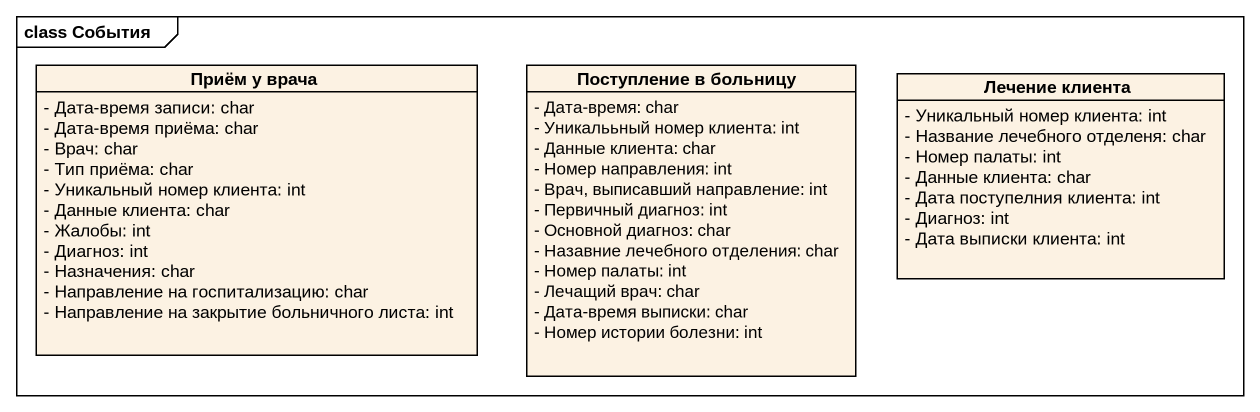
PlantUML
@startuml
mainframe class События
hide circle
hide empty members
skinparam classAttributeIconSize 0
class "Приём у врача" as Приём_у_врача {
  - Дата-время записи: char
  - Дата-время приёма: char
  - Врач: char
  - Тип приёма: char
  - Уникальный номер клиента: int
  - Данные клиента: char
  - Жалобы: int
  - Диагноз: int
  - Назначения: char
  - Направление на госпитализацию: char
  - Направление на закрытие больничного листа: int
}
class "Поступление в больницу" as Поступление_в_больницу {
  - Дата-время: char
  - Уникалььный номер клиента: int
  - Данные клиента: char
  - Номер направления: int
  - Врач, выписавший направление: int
  - Первичный диагноз: int
  - Основной диагноз: char
  - Назавние лечебного отделения: char
  - Номер палаты: int
  - Лечащий врач: char
  - Дата-время выписки: char
  - Номер истории болезни: int
}
class "Лечение клиента" as Лечение_клиента {
  - Уникальный номер клиента: int
  - Название лечебного отделеня: char
  - Номер палаты: int
  - Данные клиента: char
  - Дата поступелния клиента: int
  - Диагноз: int
  - Дата выписки клиента: int
}
@enduml
